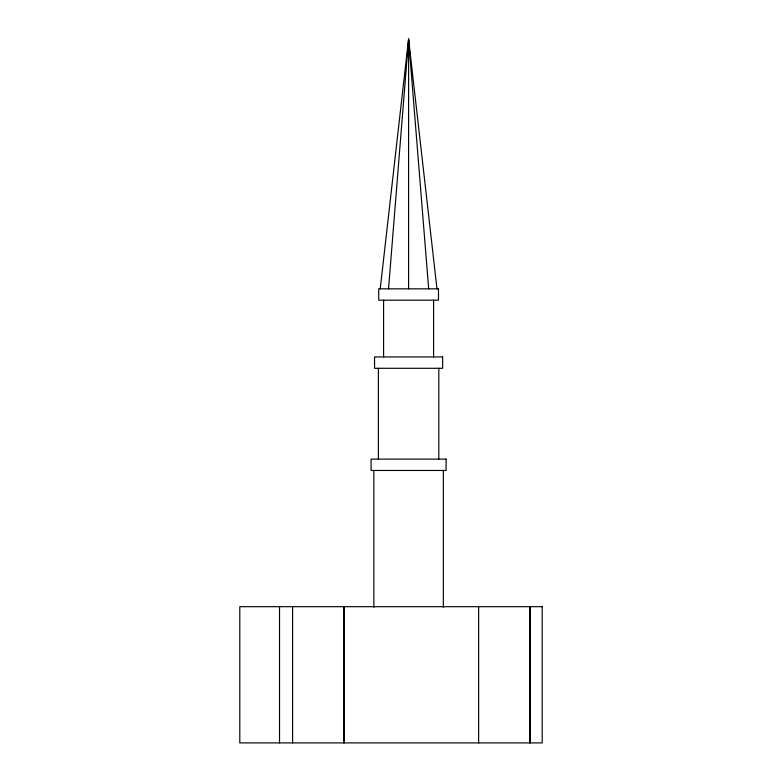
<?xml version="1.0" encoding="UTF-8"?>
<svg xmlns="http://www.w3.org/2000/svg" width="782" height="782" viewBox="0 0 782 782"><rect width="100%" height="100%" fill="white"/><g stroke="black" fill="none" stroke-linecap="round" stroke-linejoin="round"><path stroke-width="1.17" d="M388.537 288.832L408.585 39.1L436.982 288.832M380.228 288.832L408.575 39.1L428.673 288.832M530.284 606.685L530.284 742.9M529.6 606.685L529.6 742.9M478.633 606.685L478.633 742.9M443.335 470.461L443.335 607.291M438.81 368.293L438.81 459.112M433.599 300.19L433.599 356.944M408.605 39.1L408.605 288.832M383.591 300.19L383.591 356.944M378.38 368.293L378.38 459.112M373.855 470.461L373.855 607.291M344.119 606.685L344.119 742.9M343.777 606.685L343.777 742.9M292.585 606.685L292.585 742.9M279.526 606.685L279.526 742.9M438.477 288.832L378.732 288.832L378.732 300.19L438.477 300.19L438.477 288.832M442.641 356.944L374.549 356.944L374.549 368.293L442.641 368.293L442.641 356.944M446.111 459.112L371.079 459.112L371.079 470.461L446.111 470.461L446.111 459.112M542.2 606.685L239.8 606.685L239.8 742.9L542.2 742.9L542.2 606.685"/></g></svg>
